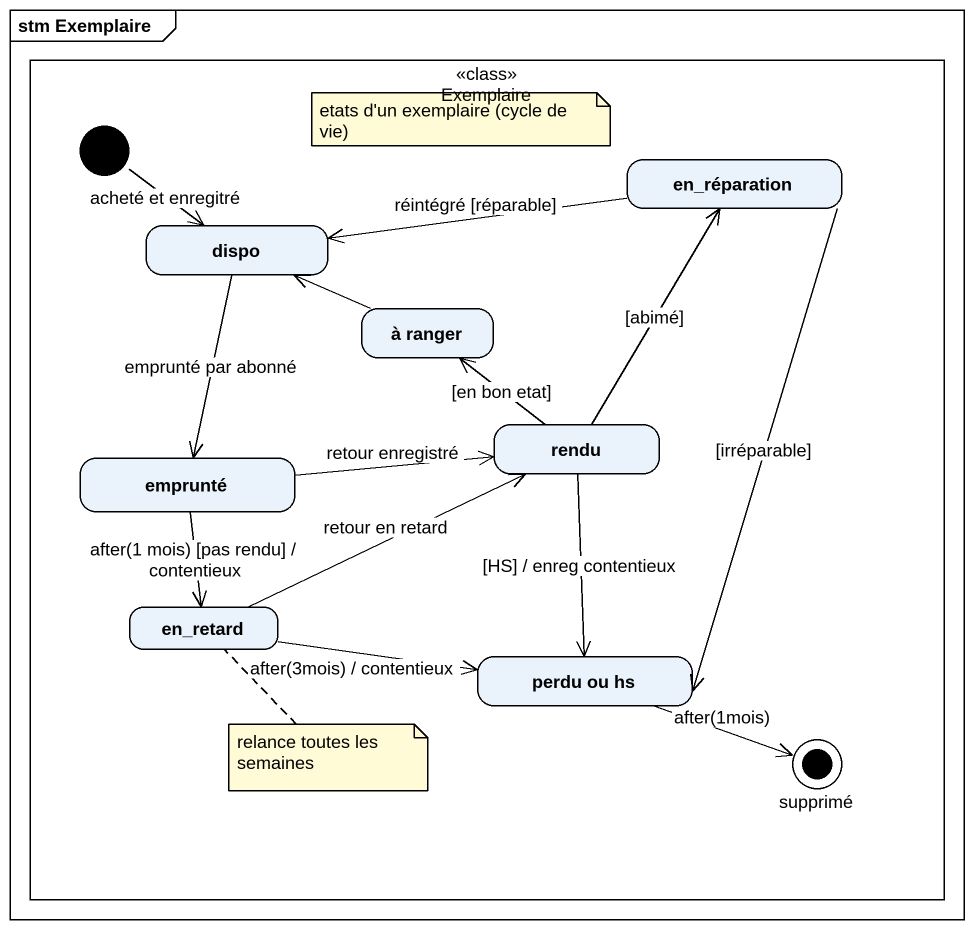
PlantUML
@startuml
mainframe stm Exemplaire
hide empty description
state Exemplaire <<class>> {
  state en_réparation
  state dispo
  state "à ranger" as à_ranger
  state rendu
  state emprunté
  state en_retard
  state "perdu ou hs" as perdu_ou_hs
  state supprimé <<end>>
  [*] --> dispo : acheté et enregitré
}
en_réparation -left-> dispo : réintégré [réparable]
en_réparation --> perdu_ou_hs : [irréparable]
dispo --> emprunté : emprunté par abonné
à_ranger -left-> dispo
rendu -up-> en_réparation : [abimé]
rendu -up-> à_ranger : [en bon etat]
rendu --> perdu_ou_hs : [HS] / enreg contentieux
emprunté -right-> rendu : retour enregistré
emprunté --> en_retard : after(1 mois) [pas rendu] / contentieux
en_retard -right-> rendu : retour en retard
en_retard -right-> perdu_ou_hs : after(3mois) / contentieux
perdu_ou_hs -right-> supprimé : after(1mois)
note as N1
  etats d'un exemplaire (cycle de vie)
end note
note bottom of en_retard : relance toutes les semaines
@enduml
